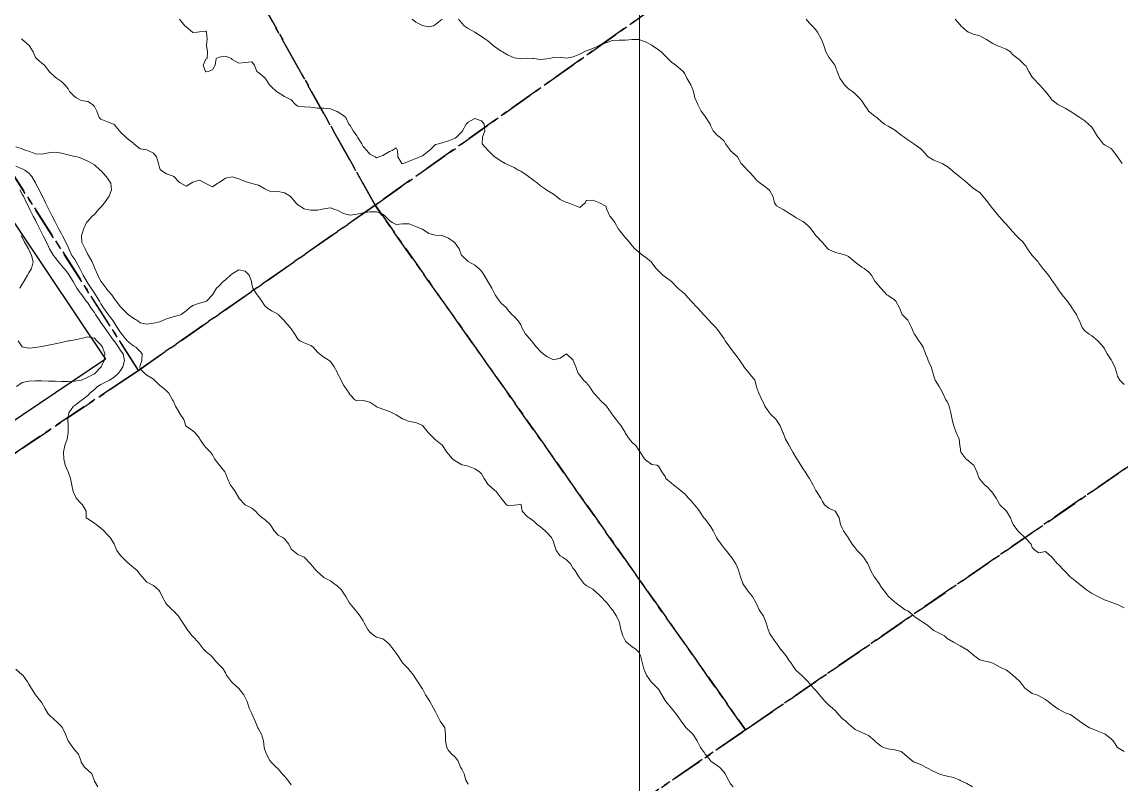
# Model space of a CAD drawing. Header units: centimetres. Extents: x 0 to 642158, y -847 to 649707.
# Drawn here: x 616719.7 to 616803.5, y 621508.5 to 621566.5 of the extents above; entities that cross this region are included whole.
import ezdxf

# ---------------------------------------------------------------- set-up
doc = ezdxf.new("R2010")
doc.units = ezdxf.units.CM
doc.header["$MEASUREMENT"] = 0
doc.linetypes.add('CENTERX2', pattern=[4, 2.5, -0.5, 0.5, -0.5])
doc.layers.add('MEV_grille', color=254, linetype='Continuous', lineweight=9)
doc.layers.add('WAL_topographie 0.5', color=253, linetype='Continuous', lineweight=20)
doc.layers.add('SPW_batiments', color=7, linetype='Continuous')
doc.layers.add('SPW_parcellaire cadastral', color=7, linetype='CENTERX2', lineweight=25, true_color=0xff0542)

# ---------------------------------------------------------------- blocks, each defined once
blk = doc.blocks.new('*U112')
at = {"layer": 'MEV_grille', "transparency": 33554687}
blk.add_lwpolyline([(0, 1825.476), (0, -1825.476)], dxfattribs=at)
blk = doc.blocks.new('*U113')
at = {"layer": 'MEV_grille', "color": 0, "linetype": 'ByBlock', "lineweight": -2, "transparency": 16777216}
blk.add_blockref('*U112', (1400, 0), dxfattribs=at)

msp = doc.modelspace()

# ---------------------------------------------------------------- linework, layer by layer
at = {"layer": 'SPW_batiments'}
msp.add_lwpolyline([(616726.104, 621540.833), (616715.965, 621534.02), (616679.885, 621509.488), (616668.582, 621526.113), (616704.886, 621550.508), (616714.906, 621557.501), (616726.104, 621540.833)], dxfattribs=at)
at = {"layer": 'SPW_parcellaire cadastral'}
for points in [[(616730.932, 621653.868), (616785.223, 621579.926), (616746.651, 621552.566), (616708.623, 621620.591), (616691.069, 621651.782), (616693.083, 621653.449), (616707.882, 621662.4), (616719.97, 621669.981), (616730.932, 621653.868)], [(616728.606, 621539.982), (616686.194, 621606.296), (616708.623, 621620.591), (616746.651, 621552.566), (616728.606, 621539.982)], [(616686.194, 621606.296), (616728.606, 621539.982), (616727.772, 621539.425), (616683.225, 621509.546)], [(616785.223, 621579.926), (616802.451, 621591.795), (616809.313, 621596.521), (616811.303, 621597.892), (616814.723, 621581.103), (616823.574, 621546.086), (616774.889, 621512.583), (616746.651, 621552.566), (616785.223, 621579.926)], [(616696.133, 621467.351), (616693.082, 621472.101), (616690.565, 621476.021), (616688.886, 621478.637), (616686.522, 621482.319), (616684.46, 621485.532), (616682.167, 621489.104), (616680.714, 621491.366), (616679.157, 621493.792), (616675.912, 621498.847), (616673.396, 621502.766), (616677.348, 621505.492), (616683.225, 621509.546), (616727.772, 621539.425), (616728.606, 621539.982), (616746.651, 621552.566), (616774.889, 621512.583), (616699.965, 621461.379), (616697.945, 621464.525), (616696.133, 621467.351)], [(616699.965, 621461.379), (616774.889, 621512.583), (616823.574, 621546.086), (616833.773, 621511.471), (616843.298, 621468.926), (616844.699, 621459.573)]]:
    msp.add_lwpolyline(points, dxfattribs=at)
at = {"layer": 'WAL_topographie 0.5'}
for points in [[(616731.75, 621566.75), (616732.146, 621566.25), (616732.25, 621566.164), (616732.718, 621565.75), (616732.75, 621565.732), (616733.083, 621565.75), (616733.25, 621565.773), (616733.75, 621565.837), (616733.786, 621565.75), (616733.838, 621565.25), (616733.796, 621564.75), (616733.883, 621564.25), (616733.844, 621563.75), (616733.75, 621563.694), (616733.539, 621563.25), (616733.708, 621562.75), (616733.75, 621562.728), (616733.917, 621562.75), (616734.25, 621562.893), (616734.45, 621563.25), (616734.533, 621563.75), (616734.75, 621563.856), (616735.25, 621563.924), (616735.697, 621563.75), (616735.75, 621563.687), (616736.25, 621563.407), (616736.75, 621563.44), (616737.25, 621563.5), (616737.45, 621563.25), (616737.632, 621562.75), (616737.75, 621562.681), (616738.25, 621562.275), (616738.274, 621562.25), (616738.609, 621561.75), (616738.75, 621561.583), (616739.141, 621561.25), (616739.25, 621561.164), (616739.75, 621560.853), (616739.95, 621560.75), (616740.25, 621560.607), (616740.569, 621560.25), (616740.75, 621560.132), (616741.25, 621560.066), (616741.75, 621560.048), (616742.25, 621559.973), (616742.75, 621559.964), (616743.25, 621559.917), (616743.689, 621559.75), (616743.75, 621559.722), (616744.25, 621559.405), (616744.414, 621559.25), (616744.647, 621558.75), (616744.75, 621558.64), (616744.98, 621558.25), (616745.25, 621557.863), (616745.316, 621557.75), (616745.628, 621557.25), (616745.75, 621557.059), (616746.012, 621556.75), (616746.25, 621556.452), (616746.655, 621556.25), (616746.75, 621556.189), (616746.94, 621556.25), (616747.25, 621556.36), (616747.75, 621556.676), (616747.942, 621556.75), (616748.25, 621556.95), (616748.353, 621556.75), (616748.391, 621556.25), (616748.682, 621555.75), (616748.75, 621555.734), (616748.806, 621555.75), (616749.25, 621555.926), (616749.75, 621556.139), (616750.088, 621556.25), (616750.25, 621556.336), (616750.75, 621556.718), (616750.787, 621556.75), (616751.25, 621557.187), (616751.475, 621557.25), (616751.75, 621557.32), (616752.25, 621557.484), (616752.75, 621557.683), (616752.861, 621557.75), (616753.25, 621558.158), (616753.304, 621558.25), (616753.585, 621558.75), (616753.75, 621558.908), (616754.25, 621559.179), (616754.75, 621559), (616754.951, 621558.75), (616755.005, 621558.25), (616754.835, 621557.75), (616754.811, 621557.25), (616755.25, 621556.772), (616755.273, 621556.75), (616755.75, 621556.262), (616755.773, 621556.25), (616756.25, 621555.922), (616756.556, 621555.75), (616756.75, 621555.684), (616757.25, 621555.444), (616757.566, 621555.25), (616757.75, 621555.167), (616758.25, 621554.826), (616758.34, 621554.75), (616758.75, 621554.466), (616759.03, 621554.25), (616759.25, 621554.062), (616759.724, 621553.75), (616759.75, 621553.729), (616760.25, 621553.417), (616760.461, 621553.25), (616760.75, 621553.006), (616761.25, 621552.783), (616761.357, 621552.75), (616761.75, 621552.601), (616762.25, 621552.4), (616762.662, 621552.75), (616762.75, 621552.938), (616763.25, 621552.958), (616763.75, 621552.75), (616763.75, 621552.75), (616764.25, 621552.5), (616764.318, 621552.25), (616764.531, 621551.75), (616764.75, 621551.5), (616764.934, 621551.25), (616765.206, 621550.75), (616765.25, 621550.702), (616765.602, 621550.25), (616765.75, 621550.076), (616766.05, 621549.75), (616766.25, 621549.472), (616766.45, 621549.25), (616766.75, 621548.989), (616767.055, 621548.75), (616767.25, 621548.615), (616767.682, 621548.25), (616767.75, 621548.171), (616768.07, 621547.75), (616768.25, 621547.57), (616768.583, 621547.25), (616768.75, 621547.125), (616769.25, 621546.75), (616769.25, 621546.75), (616769.731, 621546.25), (616769.75, 621546.233), (616770.25, 621545.813), (616770.324, 621545.75), (616770.75, 621545.25), (616770.75, 621545.25), (616771.232, 621544.75), (616771.25, 621544.736), (616771.689, 621544.25), (616771.75, 621544.164), (616772.137, 621543.75), (616772.25, 621543.625), (616772.612, 621543.25), (616772.75, 621543.09), (616773.016, 621542.75), (616773.25, 621542.393), (616773.344, 621542.25), (616773.683, 621541.75), (616773.75, 621541.673), (616774.083, 621541.25), (616774.25, 621541.011), (616774.457, 621540.75), (616774.75, 621540.278), (616774.767, 621540.25), (616775.181, 621539.75), (616775.25, 621539.67), (616775.589, 621539.25), (616775.72, 621538.75), (616775.75, 621538.659), (616775.895, 621538.25), (616776.128, 621537.75), (616776.25, 621537.5), (616776.365, 621537.25), (616776.703, 621536.75), (616776.75, 621536.696), (616777.213, 621536.25), (616777.25, 621536.202), (616777.529, 621535.75), (616777.736, 621535.25), (616777.75, 621535.219), (616777.942, 621534.75), (616778.212, 621534.25), (616778.25, 621534.198), (616778.486, 621533.75), (616778.75, 621533.311), (616778.794, 621533.25), (616779.11, 621532.75), (616779.25, 621532.517), (616779.436, 621532.25), (616779.75, 621531.768), (616779.766, 621531.75), (616780.05, 621531.25), (616780.25, 621530.822), (616780.302, 621530.75), (616780.632, 621530.25), (616780.75, 621529.985), (616780.904, 621529.75), (616781.25, 621529.493), (616781.722, 621529.25), (616781.75, 621529.224), (616782.023, 621528.75), (616782.117, 621528.25), (616782.25, 621527.964), (616782.357, 621527.75), (616782.718, 621527.25), (616782.75, 621527.204), (616783.028, 621526.75), (616783.25, 621526.464), (616783.4, 621526.25), (616783.75, 621525.891), (616783.872, 621525.75), (616784.209, 621525.25), (616784.25, 621525.132), (616784.409, 621524.75), (616784.7, 621524.25), (616784.75, 621524.194), (616785.077, 621523.75), (616785.25, 621523.446), (616785.395, 621523.25), (616785.75, 621522.768), (616785.778, 621522.75), (616786.25, 621522.345), (616786.361, 621522.25), (616786.75, 621521.958), (616787.062, 621521.75), (616787.25, 621521.669), (616787.734, 621521.25), (616787.75, 621521.235), (616788.25, 621520.905), (616788.491, 621520.75), (616788.75, 621520.579), (616789.147, 621520.25), (616789.25, 621520.171), (616789.75, 621519.9), (616790.05, 621519.75), (616790.25, 621519.56), (616790.75, 621519.283), (616790.8, 621519.25), (616791.25, 621518.985), (616791.694, 621518.75), (616791.75, 621518.719), (616792.25, 621518.298), (616792.297, 621518.25), (616792.75, 621517.928), (616793.25, 621517.803), (616793.5, 621517.75), (616793.75, 621517.679), (616794.25, 621517.403), (616794.555, 621517.25), (616794.75, 621517.165), (616795.25, 621516.772), (616795.273, 621516.75), (616795.75, 621516.33), (616795.833, 621516.25), (616796.211, 621515.75), (616796.25, 621515.705), (616796.75, 621515.372), (616797.083, 621515.25), (616797.25, 621515.191), (616797.75, 621514.896), (616797.964, 621514.75), (616798.25, 621514.521), (616798.63, 621514.25), (616798.75, 621514.167), (616799.25, 621513.9), (616799.625, 621513.75), (616799.75, 621513.693), (616800.25, 621513.331), (616800.346, 621513.25), (616800.75, 621512.974), (616801.12, 621512.75), (616801.25, 621512.683), (616801.75, 621512.48), (616802.25, 621512.294), (616802.31, 621512.25), (616802.75, 621511.906), (616802.901, 621511.75), (616803.25, 621511.25), (616803.25, 621511.25), (616803.75, 621510.95)], [(616749.468, 621566.75), (616749.75, 621566.526), (616750.25, 621566.269), (616750.361, 621566.25), (616750.75, 621566.162), (616751.1, 621566.25), (616751.25, 621566.357), (616751.75, 621566.75)], [(616753, 621566.75), (616753.25, 621566.45), (616753.45, 621566.25), (616753.75, 621566.048), (616754.25, 621565.75), (616754.25, 621565.75), (616754.75, 621565.432), (616755.008, 621565.25), (616755.25, 621565.098), (616755.661, 621564.75), (616755.75, 621564.678), (616756.25, 621564.313), (616756.365, 621564.25), (616756.75, 621564.032), (616757.25, 621563.795), (616757.613, 621563.75), (616757.75, 621563.733), (616757.917, 621563.75), (616758.25, 621563.783), (616758.679, 621563.75), (616758.75, 621563.745), (616759.25, 621563.673), (616759.75, 621563.716), (616759.934, 621563.75), (616760.25, 621563.817), (616760.75, 621563.85), (616761.25, 621563.775), (616761.75, 621563.88), (616762.25, 621564.091), (616762.581, 621564.25), (616762.75, 621564.325), (616763.25, 621564.527), (616763.724, 621564.75), (616763.75, 621564.76), (616764.25, 621564.949), (616764.75, 621565.114), (616765.25, 621565.158), (616765.75, 621565.15), (616766.25, 621565.196), (616766.75, 621565.19), (616767.25, 621565.017), (616767.75, 621564.761), (616767.767, 621564.75), (616768.25, 621564.42), (616768.464, 621564.25), (616768.75, 621563.956), (616768.969, 621563.75), (616769.25, 621563.485), (616769.57, 621563.25), (616769.75, 621563.1), (616770.125, 621562.75), (616770.25, 621562.583), (616770.402, 621562.25), (616770.722, 621561.75), (616770.75, 621561.697), (616770.917, 621561.25), (616771.034, 621560.75), (616771.25, 621560.25), (616771.25, 621560.25), (616771.494, 621559.75), (616771.75, 621559.405), (616771.872, 621559.25), (616772.197, 621558.75), (616772.25, 621558.607), (616772.429, 621558.25), (616772.75, 621557.89), (616772.925, 621557.75), (616773.25, 621557.441), (616773.361, 621557.25), (616773.731, 621556.75), (616773.75, 621556.728), (616774.25, 621556.292), (616774.28, 621556.25), (616774.543, 621555.75), (616774.75, 621555.543), (616775.043, 621555.25), (616775.25, 621555.028), (616775.492, 621554.75), (616775.75, 621554.464), (616776.011, 621554.25), (616776.25, 621554.083), (616776.69, 621553.75), (616776.75, 621553.675), (616776.98, 621553.25), (616777.099, 621552.75), (616777.25, 621552.523), (616777.75, 621552.25), (616777.75, 621552.25), (616778.25, 621551.929), (616778.563, 621551.75), (616778.75, 621551.614), (616779.25, 621551.338), (616779.375, 621551.25), (616779.75, 621550.917), (616779.882, 621550.75), (616780.25, 621550.269), (616780.269, 621550.25), (616780.734, 621549.75), (616780.75, 621549.727), (616781.17, 621549.25), (616781.25, 621549.193), (616781.75, 621548.977), (616782.25, 621548.833), (616782.583, 621548.75), (616782.75, 621548.673), (616783.208, 621548.25), (616783.25, 621548.229), (616783.75, 621547.856), (616783.925, 621547.75), (616784.25, 621547.5), (616784.491, 621547.25), (616784.75, 621546.783), (616784.771, 621546.75), (616785.206, 621546.25), (616785.25, 621546.194), (616785.65, 621545.75), (616785.75, 621545.681), (616786.25, 621545.356), (616786.345, 621545.25), (616786.621, 621544.75), (616786.75, 621544.429), (616786.831, 621544.25), (616787.25, 621543.802), (616787.286, 621543.75), (616787.548, 621543.25), (616787.75, 621542.778), (616787.761, 621542.75), (616788.087, 621542.25), (616788.25, 621542.031), (616788.42, 621541.75), (616788.617, 621541.25), (616788.75, 621540.908), (616788.823, 621540.75), (616789.042, 621540.25), (616789.193, 621539.75), (616789.25, 621539.55), (616789.338, 621539.25), (616789.643, 621538.75), (616789.75, 621538.573), (616789.933, 621538.25), (616790.169, 621537.75), (616790.25, 621537.603), (616790.417, 621537.25), (616790.548, 621536.75), (616790.65, 621536.25), (616790.75, 621535.806), (616790.767, 621535.75), (616790.956, 621535.25), (616791.181, 621534.75), (616791.236, 621534.25), (616791.25, 621534.125), (616791.298, 621533.75), (616791.685, 621533.25), (616791.75, 621533.187), (616792.25, 621532.788), (616792.296, 621532.75), (616792.509, 621532.25), (616792.71, 621531.75), (616792.75, 621531.706), (616793.139, 621531.25), (616793.25, 621531.164), (616793.632, 621530.75), (616793.75, 621530.621), (616794, 621530.25), (616794.25, 621529.802), (616794.286, 621529.75), (616794.75, 621529.274), (616794.779, 621529.25), (616795.083, 621528.75), (616795.25, 621528.344), (616795.295, 621528.25), (616795.655, 621527.75), (616795.75, 621527.647), (616796.186, 621527.25), (616796.25, 621527.181), (616796.667, 621526.75), (616796.75, 621526.5), (616796.977, 621526.25), (616797.25, 621526.083), (616797.75, 621526.175), (616798.25, 621525.75), (616798.25, 621525.75), (616798.672, 621525.25), (616798.75, 621525.184), (616799.162, 621524.75), (616799.25, 621524.65), (616799.639, 621524.25), (616799.75, 621524.147), (616800.25, 621523.767), (616800.267, 621523.75), (616800.75, 621523.368), (616800.891, 621523.25), (616801.25, 621523.015), (616801.75, 621522.75), (616801.75, 621522.75), (616802.25, 621522.494), (616802.75, 621522.313), (616802.938, 621522.25), (616803.25, 621522.139), (616803.75, 621521.882)], [(616779.513, 621566.75), (616779.75, 621566.462), (616779.976, 621566.25), (616780.25, 621565.935), (616780.382, 621565.75), (616780.664, 621565.25), (616780.75, 621565.036), (616780.855, 621564.75), (616781.013, 621564.25), (616781.25, 621563.859), (616781.326, 621563.75), (616781.687, 621563.25), (616781.75, 621563.125), (616781.88, 621562.75), (616782.087, 621562.25), (616782.25, 621561.991), (616782.444, 621561.75), (616782.75, 621561.444), (616783.03, 621561.25), (616783.25, 621561.06), (616783.54, 621560.75), (616783.75, 621560.518), (616783.929, 621560.25), (616784.25, 621559.768), (616784.268, 621559.75), (616784.75, 621559.364), (616784.898, 621559.25), (616785.25, 621558.922), (616785.477, 621558.75), (616785.75, 621558.592), (616786.25, 621558.327), (616786.341, 621558.25), (616786.75, 621557.921), (616786.969, 621557.75), (616787.25, 621557.545), (616787.714, 621557.25), (616787.75, 621557.222), (616788.25, 621556.867), (616788.39, 621556.75), (616788.75, 621556.3), (616788.8, 621556.25), (616789.25, 621556), (616789.75, 621555.811), (616789.882, 621555.75), (616790.25, 621555.531), (616790.625, 621555.25), (616790.75, 621555.119), (616791.197, 621554.75), (616791.25, 621554.712), (616791.75, 621554.31), (616791.81, 621554.25), (616792.25, 621553.871), (616792.417, 621553.75), (616792.75, 621553.538), (616792.982, 621553.25), (616793.25, 621552.936), (616793.38, 621552.75), (616793.75, 621552.299), (616793.794, 621552.25), (616794.187, 621551.75), (616794.25, 621551.682), (616794.631, 621551.25), (616794.75, 621551.128), (616795.094, 621550.75), (616795.25, 621550.575), (616795.546, 621550.25), (616795.75, 621550.046), (616796.046, 621549.75), (616796.25, 621549.45), (616796.38, 621549.25), (616796.75, 621548.75), (616796.75, 621548.75), (616797.187, 621548.25), (616797.25, 621548.161), (616797.553, 621547.75), (616797.75, 621547.523), (616797.993, 621547.25), (616798.25, 621546.87), (616798.321, 621546.75), (616798.659, 621546.25), (616798.75, 621546.121), (616799.038, 621545.75), (616799.25, 621545.467), (616799.426, 621545.25), (616799.75, 621544.77), (616799.765, 621544.75), (616800.109, 621544.25), (616800.25, 621543.95), (616800.347, 621543.75), (616800.547, 621543.25), (616800.75, 621543), (616801.092, 621542.75), (616801.25, 621542.643), (616801.75, 621542.25), (616801.75, 621542.25), (616802.187, 621541.75), (616802.25, 621541.632), (616802.46, 621541.25), (616802.75, 621540.8), (616802.785, 621540.75), (616803.047, 621540.25), (616803.184, 621539.75), (616803.25, 621539.542), (616803.417, 621539.25), (616803.75, 621538.917)], [(616790.879, 621566.75), (616791.25, 621566.308), (616791.3, 621566.25), (616791.75, 621565.828), (616791.897, 621565.75), (616792.25, 621565.614), (616792.75, 621565.481), (616793.159, 621565.25), (616793.25, 621565.199), (616793.75, 621564.891), (616794.055, 621564.75), (616794.25, 621564.67), (616794.75, 621564.477), (616795.091, 621564.25), (616795.25, 621564.066), (616795.65, 621563.75), (616795.75, 621563.687), (616796.187, 621563.25), (616796.25, 621563.19), (616796.484, 621562.75), (616796.75, 621562.333), (616796.816, 621562.25), (616797.25, 621561.792), (616797.3, 621561.75), (616797.75, 621561.25), (616797.75, 621561.25), (616798.128, 621560.75), (616798.25, 621560.595), (616798.704, 621560.25), (616798.75, 621560.22), (616799.25, 621559.978), (616799.631, 621559.75), (616799.75, 621559.664), (616800.25, 621559.326), (616800.375, 621559.25), (616800.75, 621559.008), (616801.026, 621558.75), (616801.25, 621558.547), (616801.476, 621558.25), (616801.75, 621557.771), (616801.763, 621557.75), (616802.154, 621557.25), (616802.25, 621557.184), (616802.75, 621556.895), (616802.881, 621556.75), (616803.25, 621556.25), (616803.25, 621556.25), (616803.596, 621555.75)], [(616719.688, 621565.25), (616719.75, 621565.211), (616720.25, 621564.776), (616720.282, 621564.75), (616720.577, 621564.25), (616720.75, 621563.831), (616720.847, 621563.75), (616721.25, 621563.405), (616721.453, 621563.25), (616721.75, 621562.837), (616721.806, 621562.75), (616722.25, 621562.329), (616722.361, 621562.25), (616722.75, 621562), (616723, 621561.75), (616723.25, 621561.45), (616723.353, 621561.25), (616723.75, 621560.841), (616723.896, 621560.75), (616724.25, 621560.546), (616724.75, 621560.468), (616725.103, 621560.25), (616725.25, 621560.107), (616725.431, 621559.75), (616725.623, 621559.25), (616725.75, 621559.139), (616726.25, 621558.926), (616726.694, 621558.75), (616726.75, 621558.726), (616727.167, 621558.25), (616727.25, 621558.128), (616727.635, 621557.75), (616727.75, 621557.66), (616728.25, 621557.264), (616728.259, 621557.25), (616728.75, 621556.86), (616729.25, 621556.784), (616729.353, 621556.75), (616729.75, 621556.532), (616729.98, 621556.25), (616730.127, 621555.75), (616730.25, 621555.35), (616730.307, 621555.25), (616730.75, 621554.973), (616731.25, 621554.782), (616731.316, 621554.75), (616731.75, 621554.292), (616731.829, 621554.25), (616732.25, 621554.021), (616732.631, 621554.25), (616732.75, 621554.318), (616733.25, 621554.489), (616733.706, 621554.25), (616733.75, 621554.215), (616734.25, 621553.966), (616734.67, 621554.25), (616734.75, 621554.293), (616735.25, 621554.644), (616735.75, 621554.739), (616736.25, 621554.571), (616736.75, 621554.39), (616737.188, 621554.25), (616737.25, 621554.226), (616737.75, 621554.105), (616738.25, 621553.831), (616738.387, 621553.75), (616738.75, 621553.593), (616739.25, 621553.618), (616739.75, 621553.528), (616740.184, 621553.25), (616740.25, 621553.188), (616740.61, 621552.75), (616740.75, 621552.592), (616741.25, 621552.308), (616741.467, 621552.25), (616741.75, 621552.189), (616742.25, 621552.2), (616742.544, 621552.25), (616742.75, 621552.295), (616743.25, 621552.361), (616743.583, 621552.25), (616743.75, 621552.197), (616744.25, 621551.939), (616744.75, 621551.814), (616745.25, 621551.886), (616745.75, 621552.002), (616746.25, 621552.06), (616746.75, 621552.077), (616747.25, 621551.893), (616747.429, 621551.75), (616747.75, 621551.404), (616747.95, 621551.25), (616748.25, 621551.114), (616748.75, 621551.142), (616749.25, 621551.15), (616749.75, 621550.943), (616750.228, 621550.75), (616750.25, 621550.738), (616750.75, 621550.412), (616751.25, 621550.287), (616751.75, 621550.273), (616751.821, 621550.25), (616752.25, 621550.056), (616752.682, 621549.75), (616752.75, 621549.685), (616753.053, 621549.25), (616753.235, 621548.75), (616753.25, 621548.729), (616753.75, 621548.272), (616753.792, 621548.25), (616754.25, 621548.011), (616754.55, 621547.75), (616754.75, 621547.559), (616754.953, 621547.25), (616755.25, 621546.75), (616755.25, 621546.75), (616755.547, 621546.25), (616755.75, 621545.855), (616755.803, 621545.75), (616756.122, 621545.25), (616756.25, 621545.115), (616756.659, 621544.75), (616756.75, 621544.63), (616757.078, 621544.25), (616757.25, 621544.089), (616757.55, 621543.75), (616757.75, 621543.446), (616757.837, 621543.25), (616758.117, 621542.75), (616758.25, 621542.606), (616758.577, 621542.25), (616758.75, 621542.02), (616758.954, 621541.75), (616759.25, 621541.42), (616759.464, 621541.25), (616759.75, 621541.033), (616760.25, 621540.783), (616760.75, 621540.904), (616761.25, 621541.25), (616761.25, 621541.25), (616761.25, 621541.25), (616761.75, 621540.765), (616761.759, 621540.75), (616761.955, 621540.25), (616762.125, 621539.75), (616762.25, 621539.614), (616762.546, 621539.25), (616762.75, 621539.067), (616762.982, 621538.75), (616763.25, 621538.357), (616763.313, 621538.25), (616763.75, 621537.803), (616763.792, 621537.75), (616764.25, 621537.3), (616764.291, 621537.25), (616764.647, 621536.75), (616764.75, 621536.609), (616765.025, 621536.25), (616765.25, 621535.943), (616765.405, 621535.75), (616765.705, 621535.25), (616765.75, 621535.173), (616766.05, 621534.75), (616766.25, 621534.494), (616766.513, 621534.25), (616766.75, 621533.898), (616766.843, 621533.75), (616767.182, 621533.25), (616767.25, 621533.165), (616767.75, 621532.804), (616768.125, 621532.75), (616768.25, 621532.694), (616768.516, 621532.25), (616768.75, 621531.9), (616768.81, 621531.75), (616769.25, 621531.383), (616769.417, 621531.25), (616769.75, 621530.974), (616770.033, 621530.75), (616770.25, 621530.589), (616770.542, 621530.25), (616770.75, 621530.042), (616770.994, 621529.75), (616771.25, 621529.426), (616771.37, 621529.25), (616771.716, 621528.75), (616771.75, 621528.712), (616772.117, 621528.25), (616772.25, 621528.053), (616772.409, 621527.75), (616772.668, 621527.25), (616772.75, 621527.135), (616773.033, 621526.75), (616773.25, 621526.447), (616773.41, 621526.25), (616773.75, 621525.818), (616773.808, 621525.75), (616774.14, 621525.25), (616774.25, 621525.021), (616774.347, 621524.75), (616774.504, 621524.25), (616774.683, 621523.75), (616774.75, 621523.629), (616775, 621523.25), (616775.25, 621522.961), (616775.407, 621522.75), (616775.697, 621522.25), (616775.75, 621522.15), (616775.935, 621521.75), (616776.25, 621521.264), (616776.258, 621521.25), (616776.466, 621520.75), (616776.607, 621520.25), (616776.75, 621519.917), (616776.854, 621519.75), (616777.206, 621519.25), (616777.25, 621519.187), (616777.554, 621518.75), (616777.75, 621518.5), (616777.95, 621518.25), (616778.25, 621517.828), (616778.307, 621517.75), (616778.634, 621517.25), (616778.75, 621517.111), (616779.144, 621516.75), (616779.25, 621516.658), (616779.669, 621516.25), (616779.75, 621516.156), (616780.092, 621515.75), (616780.25, 621515.6), (616780.53, 621515.25), (616780.75, 621514.968), (616780.952, 621514.75), (616781.25, 621514.466), (616781.507, 621514.25), (616781.75, 621514.031), (616781.985, 621513.75), (616782.25, 621513.461), (616782.529, 621513.25), (616782.75, 621513.042), (616783.089, 621512.75), (616783.25, 621512.615), (616783.75, 621512.388), (616784.04, 621512.25), (616784.25, 621512.163), (616784.737, 621511.75), (616784.75, 621511.736), (616785.25, 621511.311), (616785.416, 621511.25), (616785.75, 621511.134), (616786.25, 621511.065), (616786.75, 621510.929), (616787.009, 621510.75), (616787.25, 621510.517), (616787.558, 621510.25), (616787.75, 621510.122), (616788.25, 621509.938), (616788.603, 621509.75), (616788.75, 621509.674), (616789.25, 621509.407), (616789.643, 621509.25), (616789.75, 621509.19), (616790.25, 621509.054), (616790.75, 621508.964), (616791.212, 621508.75), (616791.25, 621508.731), (616791.75, 621508.5), (616792.194, 621508.25)], [(616719.25, 621557.012), (616719.75, 621556.864), (616720.028, 621556.75), (616720.25, 621556.694), (616720.75, 621556.496), (616721.25, 621556.472), (616721.75, 621556.576), (616722.25, 621556.61), (616722.75, 621556.538), (616723.25, 621556.421), (616723.75, 621556.294), (616723.926, 621556.25), (616724.25, 621556.147), (616724.75, 621555.932), (616725.086, 621555.75), (616725.25, 621555.657), (616725.701, 621555.25), (616725.75, 621555.206), (616726.147, 621554.75), (616726.25, 621554.644), (616726.51, 621554.25), (616726.554, 621553.75), (616726.364, 621553.25), (616726.25, 621553.094), (616726.009, 621552.75), (616725.75, 621552.43), (616725.572, 621552.25), (616725.25, 621551.876), (616725.084, 621551.75), (616724.75, 621551.354), (616724.651, 621551.25), (616724.411, 621550.75), (616724.264, 621550.25), (616724.296, 621549.75), (616724.554, 621549.25), (616724.75, 621548.82), (616724.798, 621548.75), (616725.086, 621548.25), (616725.25, 621547.817), (616725.285, 621547.75), (616725.509, 621547.25), (616725.75, 621546.759), (616725.756, 621546.75), (616726.151, 621546.25), (616726.25, 621546.108), (616726.576, 621545.75), (616726.75, 621545.455), (616726.918, 621545.25), (616727.25, 621544.825), (616727.329, 621544.75), (616727.75, 621544.31), (616727.837, 621544.25), (616728.25, 621543.929), (616728.572, 621543.75), (616728.75, 621543.619), (616729.25, 621543.5), (616729.75, 621543.571), (616730.25, 621543.696), (616730.397, 621543.75), (616730.75, 621543.906), (616731.25, 621544.063), (616731.75, 621544.203), (616731.86, 621544.25), (616732.25, 621544.527), (616732.503, 621544.75), (616732.75, 621544.925), (616733.25, 621545.107), (616733.75, 621545.227), (616733.792, 621545.25), (616734.25, 621545.735), (616734.259, 621545.75), (616734.567, 621546.25), (616734.75, 621546.441), (616735.077, 621546.75), (616735.25, 621546.876), (616735.631, 621547.25), (616735.75, 621547.341), (616736.25, 621547.636), (616736.75, 621547.551), (616737.044, 621547.25), (616737.216, 621546.75), (616737.25, 621546.536), (616737.316, 621546.25), (616737.656, 621545.75), (616737.75, 621545.621), (616738.021, 621545.25), (616738.25, 621544.906), (616738.411, 621544.75), (616738.75, 621544.517), (616739.25, 621544.261), (616739.266, 621544.25), (616739.734, 621543.75), (616739.75, 621543.729), (616740.176, 621543.25), (616740.25, 621543.155), (616740.524, 621542.75), (616740.75, 621542.361), (616740.904, 621542.25), (616741.25, 621542.083), (616741.75, 621541.88), (616741.917, 621541.75), (616742.25, 621541.382), (616742.417, 621541.25), (616742.75, 621540.987), (616743.159, 621540.75), (616743.25, 621540.673), (616743.525, 621540.25), (616743.75, 621539.841), (616743.783, 621539.75), (616744.05, 621539.25), (616744.25, 621538.861), (616744.324, 621538.75), (616744.669, 621538.25), (616744.75, 621538.131), (616745.114, 621537.75), (616745.25, 621537.667), (616745.75, 621537.687), (616746.25, 621537.57), (616746.694, 621537.25), (616746.75, 621537.217), (616747.25, 621537.034), (616747.75, 621536.848), (616747.96, 621536.75), (616748.25, 621536.597), (616748.75, 621536.299), (616748.883, 621536.25), (616749.25, 621536.088), (616749.75, 621536.007), (616750.25, 621535.795), (616750.292, 621535.75), (616750.697, 621535.25), (616750.75, 621535.194), (616751.194, 621534.75), (616751.25, 621534.696), (616751.75, 621534.298), (616751.794, 621534.25), (616752.129, 621533.75), (616752.25, 621533.596), (616752.56, 621533.25), (616752.75, 621533.083), (616753.25, 621532.793), (616753.438, 621532.75), (616753.75, 621532.679), (616754.25, 621532.472), (616754.598, 621532.25), (616754.75, 621532.098), (616754.96, 621531.75), (616755.25, 621531.31), (616755.322, 621531.25), (616755.75, 621530.859), (616755.889, 621530.75), (616756.25, 621530.25), (616756.25, 621530.25), (616756.667, 621529.75), (616756.75, 621529.688), (616757.25, 621529.719), (616757.5, 621529.75), (616757.75, 621529.786), (616757.774, 621529.75), (616757.855, 621529.25), (616758.25, 621528.855), (616758.383, 621528.75), (616758.75, 621528.5), (616759.012, 621528.25), (616759.25, 621528.058), (616759.614, 621527.75), (616759.75, 621527.63), (616760.102, 621527.25), (616760.25, 621526.917), (616760.299, 621526.75), (616760.442, 621526.25), (616760.75, 621525.863), (616760.934, 621525.75), (616761.25, 621525.543), (616761.543, 621525.25), (616761.75, 621524.897), (616761.875, 621524.75), (616762.173, 621524.25), (616762.25, 621524.139), (616762.568, 621523.75), (616762.75, 621523.59), (616763.25, 621523.308), (616763.31, 621523.25), (616763.75, 621522.843), (616763.859, 621522.75), (616764.25, 621522.359), (616764.35, 621522.25), (616764.73, 621521.75), (616764.75, 621521.725), (616765.056, 621521.25), (616765.25, 621520.821), (616765.275, 621520.75), (616765.378, 621520.25), (616765.528, 621519.75), (616765.75, 621519.35), (616765.833, 621519.25), (616766.25, 621518.929), (616766.53, 621518.75), (616766.75, 621518.521), (616766.891, 621518.25), (616767.016, 621517.75), (616767.128, 621517.25), (616767.25, 621516.944), (616767.337, 621516.75), (616767.703, 621516.25), (616767.75, 621516.198), (616768.214, 621515.75), (616768.25, 621515.704), (616768.506, 621515.25), (616768.75, 621514.837), (616768.803, 621514.75), (616769.234, 621514.25), (616769.25, 621514.233), (616769.618, 621513.75), (616769.75, 621513.571), (616769.975, 621513.25), (616770.25, 621512.883), (616770.375, 621512.75), (616770.75, 621512.386), (616770.865, 621512.25), (616771.205, 621511.75), (616771.25, 621511.663), (616771.457, 621511.25), (616771.75, 621510.841), (616771.821, 621510.75), (616772.218, 621510.25), (616772.25, 621510.212), (616772.75, 621509.857), (616772.895, 621509.75), (616773.25, 621509.371), (616773.342, 621509.25), (616773.6, 621508.75), (616773.75, 621508.485), (616773.95, 621508.25)], [(616719.25, 621555.545), (616719.75, 621555.347), (616719.944, 621555.25), (616720.25, 621555.01), (616720.474, 621554.75), (616720.75, 621554.284), (616720.771, 621554.25), (616721.046, 621553.75), (616721.25, 621553.314), (616721.283, 621553.25), (616721.533, 621552.75), (616721.75, 621552.289), (616721.769, 621552.25), (616722.032, 621551.75), (616722.25, 621551.317), (616722.284, 621551.25), (616722.548, 621550.75), (616722.75, 621550.388), (616722.827, 621550.25), (616723.081, 621549.75), (616723.25, 621549.387), (616723.304, 621549.25), (616723.54, 621548.75), (616723.75, 621548.426), (616723.851, 621548.25), (616724.137, 621547.75), (616724.25, 621547.54), (616724.389, 621547.25), (616724.662, 621546.75), (616724.75, 621546.623), (616725.005, 621546.25), (616725.25, 621545.874), (616725.335, 621545.75), (616725.634, 621545.25), (616725.75, 621545.05), (616725.942, 621544.75), (616726.25, 621544.324), (616726.312, 621544.25), (616726.675, 621543.75), (616726.75, 621543.631), (616726.991, 621543.25), (616727.25, 621542.88), (616727.353, 621542.75), (616727.747, 621542.25), (616727.75, 621542.247), (616728.25, 621541.84), (616728.399, 621541.75), (616728.75, 621541.422), (616728.895, 621541.25), (616728.875, 621540.75), (616728.75, 621540.367), (616728.718, 621540.25), (616728.75, 621540.113), (616729.106, 621539.75), (616729.25, 621539.625), (616729.75, 621539.317), (616729.838, 621539.25), (616730.25, 621538.838), (616730.367, 621538.75), (616730.75, 621538.439), (616730.929, 621538.25), (616731.206, 621537.75), (616731.25, 621537.667), (616731.435, 621537.25), (616731.738, 621536.75), (616731.75, 621536.728), (616732.056, 621536.25), (616732.225, 621535.75), (616732.25, 621535.722), (616732.75, 621535.389), (616732.911, 621535.25), (616733.25, 621534.83), (616733.298, 621534.75), (616733.625, 621534.25), (616733.75, 621534.096), (616734.096, 621533.75), (616734.25, 621533.55), (616734.404, 621533.25), (616734.75, 621532.8), (616734.788, 621532.75), (616735.203, 621532.25), (616735.25, 621532.15), (616735.4, 621531.75), (616735.625, 621531.25), (616735.75, 621531.083), (616735.987, 621530.75), (616736.25, 621530.274), (616736.265, 621530.25), (616736.75, 621529.75), (616736.75, 621529.75), (616737.25, 621529.48), (616737.543, 621529.25), (616737.75, 621529), (616738.036, 621528.75), (616738.25, 621528.625), (616738.659, 621528.25), (616738.75, 621528.092), (616738.96, 621527.75), (616739.25, 621527.429), (616739.607, 621527.25), (616739.75, 621527.159), (616740.071, 621526.75), (616740.25, 621526.365), (616740.365, 621526.25), (616740.75, 621525.956), (616741.25, 621525.75), (616741.25, 621525.75), (616741.733, 621525.25), (616741.75, 621525.23), (616742.137, 621524.75), (616742.25, 621524.625), (616742.687, 621524.25), (616742.75, 621524.198), (616743.25, 621523.938), (616743.511, 621523.75), (616743.75, 621523.578), (616744.078, 621523.25), (616744.25, 621523), (616744.417, 621522.75), (616744.698, 621522.25), (616744.75, 621522.185), (616745.12, 621521.75), (616745.25, 621521.583), (616745.509, 621521.25), (616745.75, 621520.889), (616745.82, 621520.75), (616746.083, 621520.25), (616746.25, 621520.026), (616746.598, 621519.75), (616746.75, 621519.663), (616747.25, 621519.516), (616747.604, 621519.25), (616747.75, 621519.098), (616748.017, 621518.75), (616748.25, 621518.432), (616748.379, 621518.25), (616748.717, 621517.75), (616748.75, 621517.706), (616749.187, 621517.25), (616749.25, 621517.171), (616749.57, 621516.75), (616749.75, 621516.469), (616749.896, 621516.25), (616750.23, 621515.75), (616750.25, 621515.712), (616750.5, 621515.25), (616750.75, 621514.875), (616750.813, 621514.75), (616751.098, 621514.25), (616751.25, 621513.956), (616751.347, 621513.75), (616751.615, 621513.25), (616751.75, 621513.055), (616751.954, 621512.75), (616752.019, 621512.25), (616752.017, 621511.75), (616752.109, 621511.25), (616752.25, 621511.013), (616752.5, 621510.75), (616752.75, 621510.522), (616752.95, 621510.25), (616753.153, 621509.75), (616753.25, 621509.583), (616753.439, 621509.25), (616753.573, 621508.75), (616753.75, 621508.444)], [(616719.558, 621553.75), (616719.75, 621553.411), (616719.834, 621553.25), (616720.085, 621552.75), (616720.25, 621552.427), (616720.338, 621552.25), (616720.591, 621551.75), (616720.75, 621551.435), (616720.843, 621551.25), (616721.094, 621550.75), (616721.25, 621550.437), (616721.344, 621550.25), (616721.591, 621549.75), (616721.75, 621549.426), (616721.836, 621549.25), (616722.128, 621548.75), (616722.25, 621548.592), (616722.512, 621548.25), (616722.75, 621547.969), (616722.935, 621547.75), (616723.25, 621547.358), (616723.327, 621547.25), (616723.624, 621546.75), (616723.75, 621546.527), (616723.899, 621546.25), (616724.25, 621545.806), (616724.285, 621545.75), (616724.633, 621545.25), (616724.75, 621545.135), (616724.974, 621544.75), (616725.25, 621544.391), (616725.335, 621544.25), (616725.668, 621543.75), (616725.75, 621543.643), (616726.017, 621543.25), (616726.25, 621542.935), (616726.381, 621542.75), (616726.734, 621542.25), (616726.75, 621542.227), (616727.091, 621541.75), (616727.25, 621541.512), (616727.432, 621541.25), (616727.548, 621540.75), (616727.414, 621540.25), (616727.25, 621539.985), (616727.053, 621539.75), (616726.75, 621539.481), (616726.391, 621539.25), (616726.25, 621539.17), (616725.75, 621538.914), (616725.492, 621538.75), (616725.25, 621538.538), (616724.906, 621538.25), (616724.75, 621538.076), (616724.307, 621537.75), (616724.25, 621537.698), (616723.75, 621537.32), (616723.651, 621537.25), (616723.299, 621536.75), (616723.25, 621536.438), (616723.221, 621536.25), (616723.246, 621535.75), (616723.24, 621535.25), (616723.162, 621534.75), (616722.987, 621534.25), (616722.893, 621533.75), (616722.926, 621533.25), (616723.021, 621532.75), (616723.25, 621532.25), (616723.25, 621532.25), (616723.44, 621531.75), (616723.534, 621531.25), (616723.636, 621530.75), (616723.75, 621530.484), (616723.863, 621530.25), (616724.25, 621529.836), (616724.35, 621529.75), (616724.625, 621529.25), (616724.631, 621528.75), (616724.75, 621528.664), (616725.25, 621528.342), (616725.38, 621528.25), (616725.75, 621527.956), (616725.969, 621527.75), (616726.25, 621527.46), (616726.46, 621527.25), (616726.75, 621526.776), (616726.763, 621526.75), (616726.972, 621526.25), (616727.25, 621525.88), (616727.356, 621525.75), (616727.75, 621525.379), (616727.911, 621525.25), (616728.25, 621524.933), (616728.479, 621524.75), (616728.75, 621524.425), (616728.88, 621524.25), (616729.25, 621523.85), (616729.442, 621523.75), (616729.75, 621523.602), (616730.146, 621523.25), (616730.25, 621523.125), (616730.429, 621522.75), (616730.696, 621522.25), (616730.75, 621522.178), (616731.191, 621521.75), (616731.25, 621521.691), (616731.667, 621521.25), (616731.75, 621521.119), (616731.98, 621520.75), (616732.25, 621520.365), (616732.331, 621520.25), (616732.709, 621519.75), (616732.75, 621519.707), (616733.182, 621519.25), (616733.25, 621519.141), (616733.571, 621518.75), (616733.75, 621518.55), (616734.125, 621518.25), (616734.25, 621518.136), (616734.554, 621517.75), (616734.75, 621517.554), (616735.077, 621517.25), (616735.25, 621516.929), (616735.324, 621516.75), (616735.71, 621516.25), (616735.75, 621516.21), (616736.25, 621515.75), (616736.25, 621515.75), (616736.637, 621515.25), (616736.75, 621515.055), (616736.899, 621514.75), (616737.044, 621514.25), (616737.25, 621513.838), (616737.285, 621513.75), (616737.494, 621513.25), (616737.708, 621512.75), (616737.75, 621512.675), (616738, 621512.25), (616738.143, 621511.75), (616738.19, 621511.25), (616738.25, 621511.062), (616738.375, 621510.75), (616738.625, 621510.25), (616738.75, 621510.103), (616739.103, 621509.75), (616739.25, 621509.625), (616739.563, 621509.25), (616739.75, 621509.054), (616740.009, 621508.75), (616740.25, 621508.389)], [(616719.659, 621550.25), (616719.75, 621550.13), (616719.934, 621549.75), (616720.219, 621549.25), (616720.25, 621549.189), (616720.446, 621548.75), (616720.581, 621548.25), (616720.449, 621547.75), (616720.25, 621547.407), (616720.157, 621547.25), (616719.86, 621546.75), (616719.75, 621546.564), (616719.564, 621546.25)], [(616719.439, 621542.25), (616719.75, 621541.792), (616719.844, 621541.75), (616720.25, 621541.686), (616720.75, 621541.72), (616720.909, 621541.75), (616721.25, 621541.814), (616721.75, 621541.909), (616722.25, 621542.006), (616722.75, 621542.119), (616723.25, 621542.232), (616723.341, 621542.25), (616723.75, 621542.323), (616724.25, 621542.419), (616724.75, 621542.534), (616725.25, 621542.449), (616725.445, 621542.25), (616725.75, 621541.934), (616725.856, 621541.75), (616726.054, 621541.25), (616726.006, 621540.75), (616725.758, 621540.25), (616725.75, 621540.242), (616725.28, 621539.75), (616725.25, 621539.731), (616724.75, 621539.469), (616724.268, 621539.25), (616724.25, 621539.241), (616723.75, 621539.152), (616723.25, 621539.144), (616722.75, 621539.149), (616722.25, 621539.153), (616721.75, 621539.163), (616721.25, 621539.18), (616720.75, 621539.19), (616720.25, 621539.167), (616719.75, 621539.064), (616719.321, 621538.75)], [(616719.25, 621517.207), (616719.75, 621516.794), (616719.788, 621516.75), (616720.144, 621516.25), (616720.25, 621516.078), (616720.46, 621515.75), (616720.75, 621515.25), (616720.75, 621515.25), (616721.172, 621514.75), (616721.25, 621514.641), (616721.475, 621514.25), (616721.75, 621513.772), (616721.769, 621513.75), (616722.25, 621513.304), (616722.329, 621513.25), (616722.75, 621512.85), (616722.815, 621512.75), (616723.042, 621512.25), (616723.25, 621511.75), (616723.25, 621511.75), (616723.595, 621511.25), (616723.75, 621511.053), (616724.036, 621510.75), (616724.206, 621510.25), (616724.25, 621510.125), (616724.49, 621509.75), (616724.75, 621509.526), (616725.046, 621509.25), (616725.224, 621508.75), (616725.25, 621508.673), (616725.512, 621508.25)]]:
    msp.add_lwpolyline(points, dxfattribs=at)

# ---------------------------------------------------------------- block references
at = {"layer": 'MEV_grille', "transparency": 33554687}
msp.add_blockref('*U113', (615366.814, 620593.644), dxfattribs=at)

doc.saveas('drawing.dxf')
